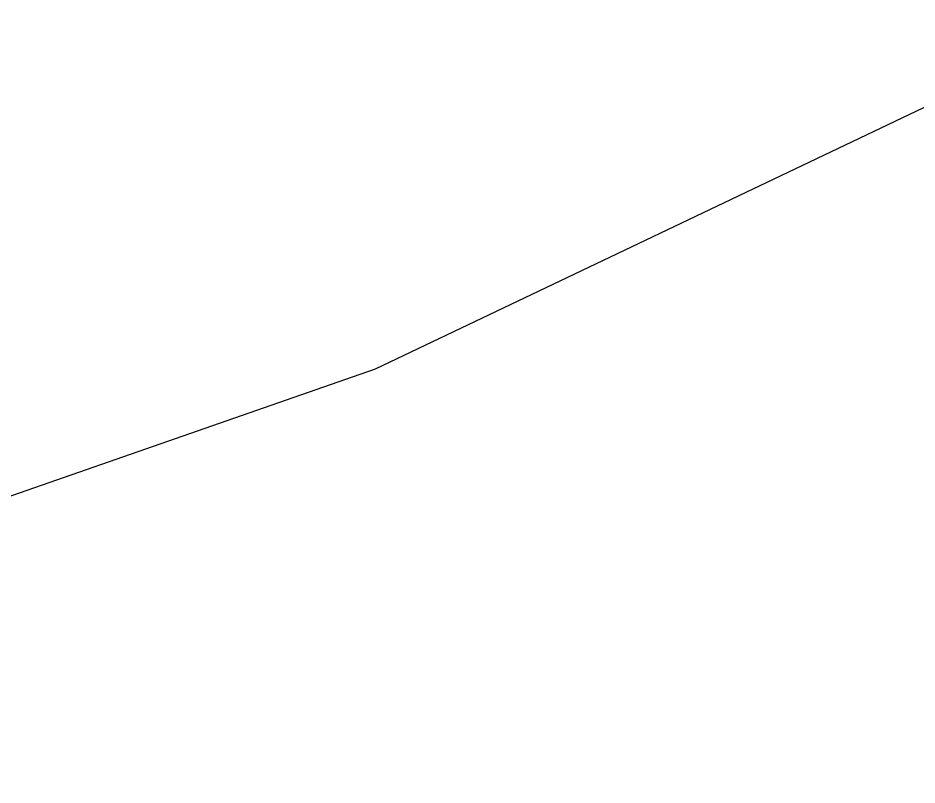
# Model space of a CAD drawing. Header units: millimetres. Extents: x 0 to 1818, y -1116 to 847.
# Drawn here: x 191.203405 to 191.205703, y 524.596238 to 524.598198 of the extents above; entities that cross this region are included whole.
import ezdxf

# ---------------------------------------------------------------- set-up
doc = ezdxf.new("R2010")
doc.units = ezdxf.units.MM
doc.layers.add('Blocks', color=7, linetype='Continuous')
doc.layers.add('Blocks$Inner', color=7, linetype='Continuous', lineweight=25, true_color=0x007f00)

# ---------------------------------------------------------------- blocks, each defined once
blk = doc.blocks.new('Series 7 3217 Office Chair Front')
at = {"layer": 'Blocks$Inner'}
blk.add_line((191.2043195, 524.5973021), (199.1697628, 528.3914975), dxfattribs=at)
for points, knots in [([(309.486581, 517.2576274), (309.3681221, 518.3117453), (308.97885, 521.0559361), (308.2692611, 524.6923855), (307.6365291, 527.6851057), (307.273291, 529.3922302), (307.0078216, 530.6704957), (306.7356373, 531.9424155), (306.342793, 533.6267623), (305.5968194, 536.5490942), (304.3865759, 540.6655787), (303.067863, 544.7564791), (301.9942059, 548.0458378), (301.1975465, 550.5371697), (300.3990384, 553.0343966), (299.3030781, 556.3390212), (297.3263389, 562.0829627), (294.34693, 570.2821335), (290.5992366, 580.0913384), (285.2696217, 593.0155916), (279.363672, 605.7762123), (272.9612429, 618.2413499), (266.2835306, 630.5657169), (257.5885867, 645.7343676), (246.5693036, 663.7050177), (235.0160621, 681.1940659), (223.4439076, 698.6161076), (213.9603178, 713.3046909), (207.4811742, 723.5623316), (203.8172231, 729.4698023), (200.2510077, 735.4347276), (196.6858296, 741.449154), (193.682219, 746.7861707), (192.0349633, 749.866836), (190.8474267, 752.1955571), (189.6861663, 754.5383281), (188.1462032, 757.6745641), (186.2825027, 761.6250368), (184.2120996, 766.423733), (182.7233188, 770.4751488), (181.659557, 773.761016), (180.624677, 777.0805791), (179.4586464, 781.2743914), (178.5604812, 785.4898078), (178.063914, 788.8566567), (177.8294413, 791.3636935), (177.7038453, 793.8869625), (177.6367716, 797.3010766), (177.7975283, 801.5855941), (178.4681493, 806.6225523), (179.7015716, 811.340082), (181.6160136, 815.7908987), (184.1070616, 820.0771015), (187.0402681, 824.0525403), (190.2563124, 827.6213121), (193.7293321, 830.7695112), (198.8326583, 834.5080028), (203.14147, 836.7697661), (206.2275408, 838.0474366)], [0.4481907, 0.4481907, 0.4481907, 0.4481907, 0.453125, 0.4609375, 0.4648438, 0.4667969, 0.46875, 0.4707031, 0.4726562, 0.4765625, 0.484375, 0.4921875, 0.4960938, 0.5, 0.5039062, 0.5078125, 0.515625, 0.53125, 0.546875, 0.5625, 0.59375, 0.609375, 0.625, 0.65625, 0.6875, 0.71875, 0.75, 0.78125, 0.796875, 0.8046875, 0.8125, 0.828125, 0.8359375, 0.8398438, 0.84375, 0.8476562, 0.8515625, 0.859375, 0.8671875, 0.875, 0.8789062, 0.8828125, 0.890625, 0.8984375, 0.9023438, 0.90625, 0.9101562, 0.9140625, 0.921875, 0.9296875, 0.9375, 0.9453125, 0.953125, 0.9609375, 0.96875, 0.9765625, 0.984375, 1, 1, 1, 1]), ([(190.2029857, 523.8764496), (190.2405114, 523.969965), (190.3906966, 524.2733585), (190.8447475, 524.4721053), (191.2043195, 524.5973021)], [16.47563237, 16.47563237, 16.47563237, 16.47563237, 16.48146349, 16.49516067, 16.49516067, 16.49516067, 16.49516067])]:
    blk.add_open_spline(points, degree=3, knots=knots, dxfattribs=at)

msp = doc.modelspace()

# ---------------------------------------------------------------- block references
at = {"layer": 'Blocks'}
msp.add_blockref('Series 7 3217 Office Chair Front', (0, 0), dxfattribs=at)

doc.saveas('drawing.dxf')
